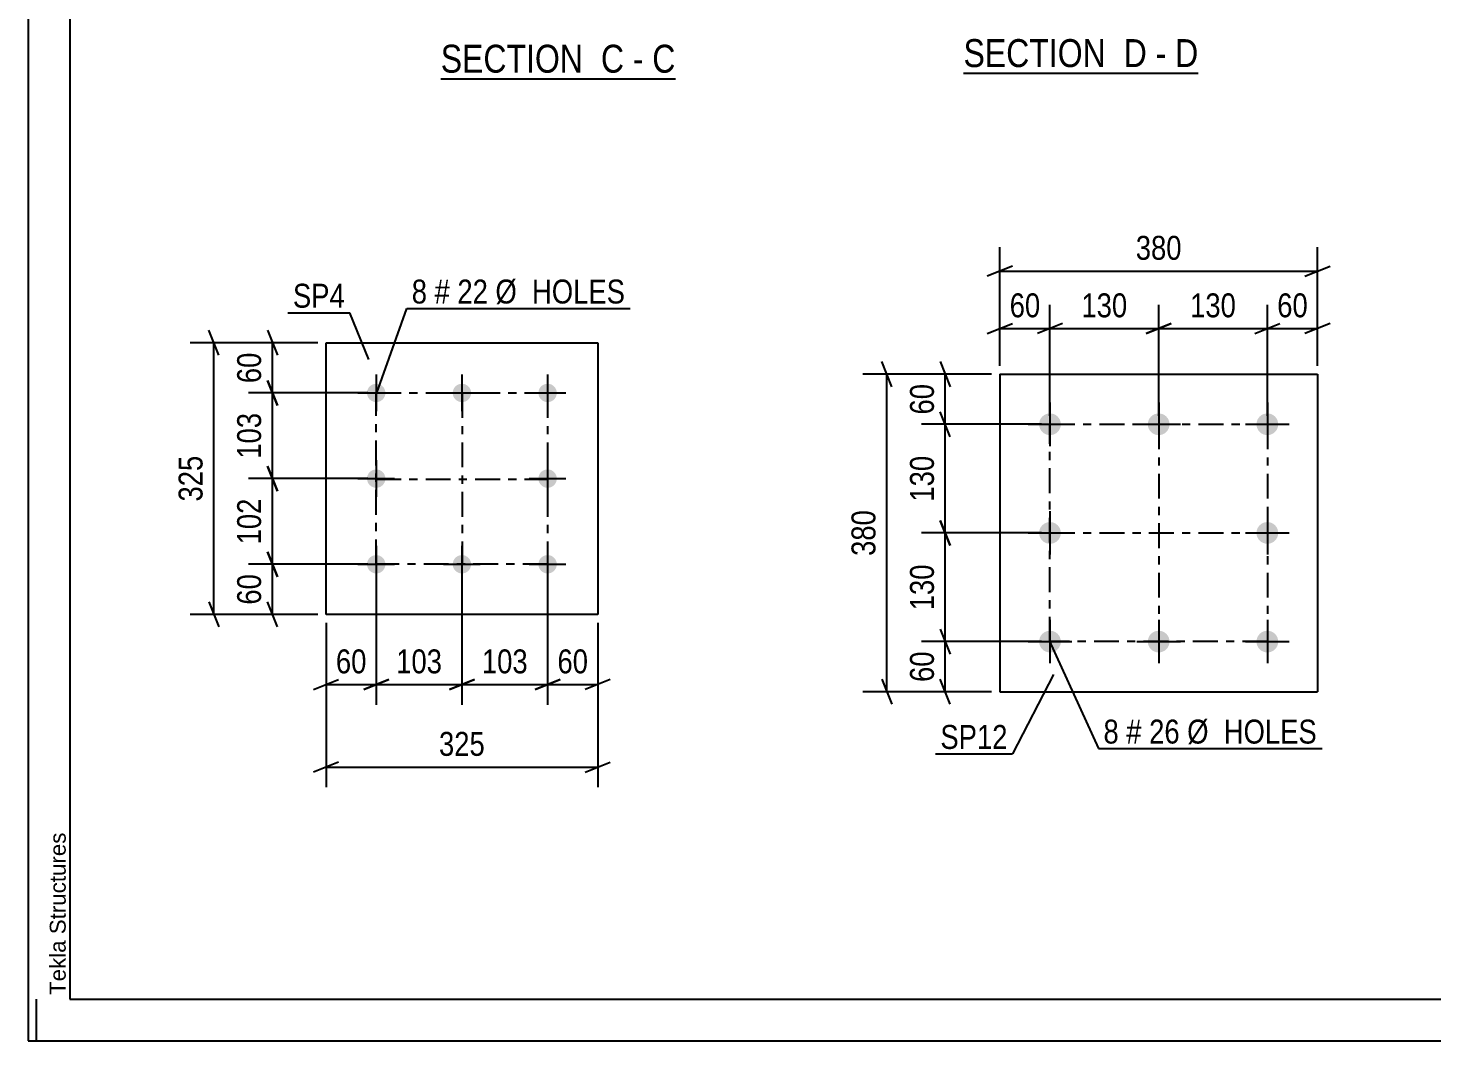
# Model space of a CAD drawing. Header units: millimetres. Extents: x 0 to 841, y 0 to 594.
# Drawn here: x 0 to 167.9, y 0 to 121.2 of the extents above; entities that cross this region are included whole.
import ezdxf

# ---------------------------------------------------------------- set-up
doc = ezdxf.new("R2010")
doc.units = ezdxf.units.MM
doc.linetypes.add('DXK_LINE_DOT3', pattern=[5.9187, 2.979, -0.9799, 0.9799, -0.9799])
doc.styles.add('Arial', font='ARIAL.TTF', dxfattribs={"height": 0.2})
doc.styles.add('Arial Narrow', font='ARIALN.TTF', dxfattribs={"height": 0.2})

# ---------------------------------------------------------------- blocks, each defined once
blk = doc.blocks.new('Unknown-272366259-1135')
at = {"color": 5, "linetype": 'Continuous'}
for p, q in [((0, 594), (0, 0)), ((5, 589), (5, 5)), ((1, 0), (1, 5)), ((5, 5), (836, 5)), ((0, 0), (841, 0))]:
    blk.add_line(p, q, dxfattribs=at)
at = {"color": 174, "linetype": 'Continuous', "style": 'Arial'}
blk.add_text('Tekla Structures', height=1.9102, rotation=90, dxfattribs=at).set_placement((4.5, 5.5))
blk = doc.blocks.new('Unknown-272366259-13 - 1938')
at = {"color": 6, "linetype": 'Continuous'}
blk.add_line((49.36, 115.1), (77.43, 115.1), dxfattribs=at)
at = {"color": 0, "linetype": 'Continuous'}
for points in [[(67.47, 115.85), (67.47, 119.35), (49.36, 119.35), (49.36, 115.85)], [(71.29, 115.85), (71.29, 119.35), (68.52, 119.35), (68.52, 115.85)], [(73.61, 115.85), (73.61, 119.35), (72.34, 119.35), (72.34, 115.85)], [(77.43, 115.85), (77.43, 119.35), (74.66, 119.35), (74.66, 115.85)]]:
    blk.add_wipeout(points, dxfattribs=at)
at = {"color": 7, "linetype": 'Continuous', "style": 'Arial Narrow'}
for s, p in [('SECTION ', (49.36, 115.85)), ('C', (68.52, 115.85)), ('C', (74.66, 115.85)), ('-', (72.34, 115.85))]:
    blk.add_text(s, height=3.34, dxfattribs=at).set_placement(p)
blk = doc.blocks.new('Unknown-272366259-14 - 1767')
at = {"color": 6, "linetype": 'Continuous'}
blk.add_line((111.89, 115.77), (139.96, 115.77), dxfattribs=at)
at = {"color": 0, "linetype": 'Continuous'}
for points in [[(130, 116.52), (130, 120.02), (111.89, 120.02), (111.89, 116.52)], [(133.82, 116.52), (133.82, 120.02), (131.05, 120.02), (131.05, 116.52)], [(136.15, 116.52), (136.15, 120.02), (134.87, 120.02), (134.87, 116.52)], [(139.96, 116.52), (139.96, 120.02), (137.2, 120.02), (137.2, 116.52)]]:
    blk.add_wipeout(points, dxfattribs=at)
at = {"color": 7, "linetype": 'Continuous', "style": 'Arial Narrow'}
for s, p in [('SECTION ', (111.89, 116.52)), ('D', (131.05, 116.52)), ('D', (137.2, 116.52)), ('-', (134.87, 116.52))]:
    blk.add_text(s, height=3.34, dxfattribs=at).set_placement(p)
blk = doc.blocks.new('Part-272366259-2595 - 2589')
at = {"color": 2, "linetype": 'Continuous'}
for p, q in [((35.64, 51.03), (35.64, 83.53)), ((35.64, 83.53), (68.14, 83.53)), ((68.14, 83.53), (68.14, 51.03)), ((68.14, 51.03), (35.64, 51.03))]:
    blk.add_line(p, q, dxfattribs=at)
blk = doc.blocks.new('Bolt-272366259-2628 - 2589')
at = {"linetype": 'Continuous'}
for points in [[(41.64, 78.63, -1), (41.64, 76.43, -1)], [(51.89, 78.63, -1), (51.89, 76.43, -1)], [(62.14, 78.63, -1), (62.14, 76.43, -1)], [(41.64, 68.38, -1), (41.64, 66.18, -1)], [(62.14, 68.38, -1), (62.14, 66.18, -1)], [(41.64, 58.13, -1), (41.64, 55.93, -1)], [(51.89, 58.13, -1), (51.89, 55.93, -1)], [(62.14, 58.13, -1), (62.14, 55.93, -1)]]:
    blk.add_hatch(color=1, dxfattribs=at).paths.add_polyline_path(points)
at = {"color": 1, "linetype": 'Continuous'}
for p, q in [((41.64, 79.73), (41.64, 75.33)), ((51.89, 79.73), (51.89, 75.33)), ((62.14, 79.73), (62.14, 75.33)), ((39.44, 77.53), (43.84, 77.53)), ((49.69, 77.53), (54.09, 77.53)), ((59.94, 77.53), (64.34, 77.53)), ((41.64, 69.48), (41.64, 65.08)), ((62.14, 69.48), (62.14, 65.08)), ((39.44, 67.28), (43.84, 67.28)), ((59.94, 67.28), (64.34, 67.28)), ((41.64, 59.23), (41.64, 54.83)), ((51.89, 59.23), (51.89, 54.83)), ((62.14, 59.23), (62.14, 54.83)), ((39.44, 57.03), (43.84, 57.03)), ((49.69, 57.03), (54.09, 57.03)), ((59.94, 57.03), (64.34, 57.03))]:
    blk.add_line(p, q, dxfattribs=at)
blk = doc.blocks.new('Part-272366259-2329 - 2323')
at = {"color": 2, "linetype": 'Continuous'}
for p, q in [((116.23, 79.78), (116.23, 41.78)), ((116.23, 79.78), (154.23, 79.78)), ((154.23, 79.78), (154.23, 41.78)), ((116.23, 41.78), (154.23, 41.78))]:
    blk.add_line(p, q, dxfattribs=at)
blk = doc.blocks.new('Bolt-272366259-2390 - 2323')
at = {"linetype": 'Continuous'}
for points in [[(122.23, 75.08, -1), (122.23, 72.48, -1)], [(135.23, 75.08, -1), (135.23, 72.48, -1)], [(148.23, 75.08, -1), (148.23, 72.48, -1)], [(122.23, 62.08, -1), (122.23, 59.48, -1)], [(148.23, 62.08, -1), (148.23, 59.48, -1)], [(122.23, 49.08, -1), (122.23, 46.48, -1)], [(135.23, 49.08, -1), (135.23, 46.48, -1)], [(148.23, 49.08, -1), (148.23, 46.48, -1)]]:
    blk.add_hatch(color=1, dxfattribs=at).paths.add_polyline_path(points)
at = {"color": 1, "linetype": 'Continuous'}
for p, q in [((122.23, 76.38), (122.23, 71.18)), ((135.23, 76.38), (135.23, 71.18)), ((148.23, 76.38), (148.23, 71.18)), ((119.63, 73.78), (124.83, 73.78)), ((132.63, 73.78), (137.83, 73.78)), ((145.63, 73.78), (150.83, 73.78)), ((122.23, 63.38), (122.23, 58.18)), ((148.23, 63.38), (148.23, 58.18)), ((119.63, 60.78), (124.83, 60.78)), ((145.63, 60.78), (150.83, 60.78)), ((122.23, 50.38), (122.23, 45.18)), ((135.23, 50.38), (135.23, 45.18)), ((148.23, 50.38), (148.23, 45.18)), ((119.63, 47.78), (124.83, 47.78)), ((132.63, 47.78), (137.83, 47.78)), ((145.63, 47.78), (150.83, 47.78))]:
    blk.add_line(p, q, dxfattribs=at)
blk = doc.blocks.new('Rectangle-272366259-2715 - 2589')
at = {"color": 1, "linetype": 'DXK_LINE_DOT3'}
blk.add_lwpolyline([(41.64, 77.53), (62.14, 77.53), (62.14, 57.03), (41.64, 57.03), (41.64, 77.53)], close=True, dxfattribs=at)
blk = doc.blocks.new('Rectangle-272366259-2477 - 2323')
at = {"color": 1, "linetype": 'DXK_LINE_DOT3'}
blk.add_lwpolyline([(122.23, 73.78), (148.23, 73.78), (148.23, 47.78), (122.23, 47.78), (122.23, 73.78)], close=True, dxfattribs=at)
blk = doc.blocks.new('Line-272366259-2708 - 2589')
at = {"color": 1, "linetype": 'DXK_LINE_DOT3'}
blk.add_line((51.94, 77.53), (51.94, 57.03), dxfattribs=at)
blk = doc.blocks.new('Line-272366259-2470 - 2323')
at = {"color": 1, "linetype": 'DXK_LINE_DOT3'}
blk.add_line((135.23, 73.78), (135.23, 47.78), dxfattribs=at)
blk = doc.blocks.new('Line-272366259-2701 - 2589')
at = {"color": 1, "linetype": 'DXK_LINE_DOT3'}
blk.add_line((41.64, 67.23), (62.14, 67.23), dxfattribs=at)
blk = doc.blocks.new('Line-272366259-2463 - 2323')
at = {"color": 1, "linetype": 'DXK_LINE_DOT3'}
blk.add_line((122.23, 60.78), (148.23, 60.78), dxfattribs=at)
blk = doc.blocks.new('StraightDimension-272366259-2634 - 2589')
at = {"color": 7, "linetype": 'Continuous'}
for p, q in [((28.62, 58.53), (29.82, 55.53)), ((40.64, 57.03), (26.37, 57.03)), ((29.22, 51.03), (29.22, 57.03)), ((29.82, 49.53), (28.62, 52.53)), ((34.64, 51.03), (26.37, 51.03))]:
    blk.add_line(p, q, dxfattribs=at)
at = {"color": 0}
blk.add_wipeout([(28.47, 56.46), (24.27, 56.46), (24.27, 51.6), (28.47, 51.6)], dxfattribs=at)
at = {"color": 3, "style": 'Arial Narrow'}
blk.add_text('60', height=2.863, rotation=90.0002, dxfattribs=at).set_placement((27.87, 52.2))
blk = doc.blocks.new('StraightDimension-272366259-2666 - 2589')
at = {"color": 7, "linetype": 'Continuous'}
for p, q in [((41.64, 56.03), (41.64, 40.23)), ((35.64, 50.03), (35.64, 40.23)), ((34.14, 42.03), (37.14, 43.23)), ((35.64, 42.63), (41.64, 42.63)), ((43.14, 43.23), (40.14, 42.03))]:
    blk.add_line(p, q, dxfattribs=at)
at = {"color": 0}
blk.add_wipeout([(41.07, 43.38), (41.07, 47.58), (36.22, 47.58), (36.22, 43.38)], dxfattribs=at)
at = {"color": 3, "style": 'Arial Narrow'}
blk.add_text('60', height=2.863, dxfattribs=at).set_placement((36.82, 43.98))
blk = doc.blocks.new('StraightDimension-272366259-2655 - 2589')
at = {"color": 7, "linetype": 'Continuous'}
for p, q in [((35.64, 50.03), (35.64, 30.36)), ((68.14, 50.03), (68.14, 30.36)), ((37.14, 33.36), (34.14, 32.16)), ((35.64, 32.76), (68.14, 32.76)), ((66.64, 32.16), (69.64, 33.36))]:
    blk.add_line(p, q, dxfattribs=at)
at = {"color": 0}
blk.add_wipeout([(55.24, 33.51), (55.24, 37.71), (48.55, 37.71), (48.55, 33.51)], dxfattribs=at)
at = {"color": 3, "style": 'Arial Narrow'}
blk.add_text('325', height=2.863, dxfattribs=at).set_placement((49.15, 34.11))
blk = doc.blocks.new('StraightDimension-272366259-2644 - 2589')
at = {"color": 7, "linetype": 'Continuous'}
for p, q in [((28.62, 85.03), (29.82, 82.03)), ((34.64, 83.53), (26.37, 83.53)), ((29.22, 77.53), (29.22, 83.53)), ((29.82, 76.03), (28.62, 79.03)), ((40.64, 77.53), (26.37, 77.53))]:
    blk.add_line(p, q, dxfattribs=at)
at = {"color": 0}
blk.add_wipeout([(28.47, 82.96), (24.27, 82.96), (24.27, 78.1), (28.47, 78.1)], dxfattribs=at)
at = {"color": 3, "style": 'Arial Narrow'}
blk.add_text('60', height=2.863, rotation=90.0002, dxfattribs=at).set_placement((27.87, 78.7))
blk = doc.blocks.new('StraightDimension-272366259-2676 - 2589')
at = {"color": 7, "linetype": 'Continuous'}
for p, q in [((62.14, 56.03), (62.14, 40.23)), ((68.14, 50.03), (68.14, 40.23)), ((60.64, 42.03), (63.64, 43.23)), ((62.14, 42.63), (68.14, 42.63)), ((69.64, 43.23), (66.64, 42.03))]:
    blk.add_line(p, q, dxfattribs=at)
at = {"color": 0}
blk.add_wipeout([(67.57, 43.38), (67.57, 47.58), (62.72, 47.58), (62.72, 43.38)], dxfattribs=at)
at = {"color": 3, "style": 'Arial Narrow'}
blk.add_text('60', height=2.863, dxfattribs=at).set_placement((63.32, 43.98))
blk = doc.blocks.new('StraightDimension-272366259-2691 - 2589')
at = {"color": 7, "linetype": 'Continuous'}
for p, q in [((22.82, 82.03), (21.62, 85.03)), ((34.64, 83.53), (19.37, 83.53)), ((22.22, 51.03), (22.22, 83.53)), ((21.62, 52.53), (22.82, 49.53)), ((34.64, 51.03), (19.37, 51.03))]:
    blk.add_line(p, q, dxfattribs=at)
at = {"color": 0}
blk.add_wipeout([(21.47, 70.62), (17.27, 70.62), (17.27, 63.94), (21.47, 63.94)], dxfattribs=at)
at = {"color": 3, "style": 'Arial Narrow'}
blk.add_text('325', height=2.863, rotation=90.0002, dxfattribs=at).set_placement((20.87, 64.54))
blk = doc.blocks.new('StraightDimension-272366259-9376 - 2589')
at = {"color": 7, "linetype": 'Continuous'}
for p, q in [((40.64, 67.28), (26.37, 67.28)), ((28.62, 68.78), (29.82, 65.78)), ((29.22, 57.03), (29.22, 67.28)), ((29.82, 55.53), (28.62, 58.53)), ((40.64, 57.03), (26.37, 57.03))]:
    blk.add_line(p, q, dxfattribs=at)
at = {"color": 0}
blk.add_wipeout([(28.47, 65.5), (24.27, 65.5), (24.27, 58.81), (28.47, 58.81)], dxfattribs=at)
at = {"color": 3, "style": 'Arial Narrow'}
blk.add_text('102', height=2.863, rotation=90.0002, dxfattribs=at).set_placement((27.87, 59.41))
blk = doc.blocks.new('StraightDimension-272366259-9378 - 2589')
at = {"color": 7, "linetype": 'Continuous'}
for p, q in [((28.62, 79.03), (29.82, 76.03)), ((40.64, 77.53), (26.37, 77.53)), ((29.22, 67.28), (29.22, 77.53)), ((40.64, 67.28), (26.37, 67.28)), ((29.82, 65.78), (28.62, 68.78))]:
    blk.add_line(p, q, dxfattribs=at)
at = {"color": 0}
blk.add_wipeout([(28.47, 75.75), (24.27, 75.75), (24.27, 69.06), (28.47, 69.06)], dxfattribs=at)
at = {"color": 3, "style": 'Arial Narrow'}
blk.add_text('103', height=2.863, rotation=90.0002, dxfattribs=at).set_placement((27.87, 69.66))
blk = doc.blocks.new('StraightDimension-272366259-9398 - 2589')
at = {"color": 7, "linetype": 'Continuous'}
for p, q in [((41.64, 56.03), (41.64, 40.23)), ((51.89, 56.03), (51.89, 40.23)), ((40.14, 42.03), (43.14, 43.23)), ((41.64, 42.63), (51.89, 42.63)), ((53.39, 43.23), (50.39, 42.03))]:
    blk.add_line(p, q, dxfattribs=at)
at = {"color": 0}
blk.add_wipeout([(50.11, 43.38), (50.11, 47.58), (43.43, 47.58), (43.43, 43.38)], dxfattribs=at)
at = {"color": 3, "style": 'Arial Narrow'}
blk.add_text('103', height=2.863, dxfattribs=at).set_placement((44.03, 43.98))
blk = doc.blocks.new('StraightDimension-272366259-9400 - 2589')
at = {"color": 7, "linetype": 'Continuous'}
for p, q in [((51.89, 56.03), (51.89, 40.23)), ((62.14, 56.03), (62.14, 40.23)), ((50.39, 42.03), (53.39, 43.23)), ((51.89, 42.63), (62.14, 42.63)), ((63.64, 43.23), (60.64, 42.03))]:
    blk.add_line(p, q, dxfattribs=at)
at = {"color": 0}
blk.add_wipeout([(60.36, 43.38), (60.36, 47.58), (53.68, 47.58), (53.68, 43.38)], dxfattribs=at)
at = {"color": 3, "style": 'Arial Narrow'}
blk.add_text('103', height=2.863, dxfattribs=at).set_placement((54.28, 43.98))
blk = doc.blocks.new('StraightDimension-272366259-9318 - 2323')
at = {"color": 7, "linetype": 'Continuous'}
for p, q in [((110.3, 59.28), (109.1, 62.28)), ((121.23, 60.78), (106.85, 60.78)), ((109.7, 47.78), (109.7, 60.78)), ((109.1, 49.28), (110.3, 46.28)), ((121.23, 47.78), (106.85, 47.78))]:
    blk.add_line(p, q, dxfattribs=at)
at = {"color": 0}
blk.add_wipeout([(108.95, 57.62), (104.75, 57.62), (104.75, 50.93), (108.95, 50.93)], dxfattribs=at)
at = {"color": 3, "style": 'Arial Narrow'}
blk.add_text('130', height=2.863, rotation=90.0002, dxfattribs=at).set_placement((108.35, 51.53))
blk = doc.blocks.new('StraightDimension-272366259-9298 - 2323')
at = {"color": 7, "linetype": 'Continuous'}
for p, q in [((135.23, 74.78), (135.23, 88.08)), ((148.23, 74.78), (148.23, 88.08)), ((136.73, 85.83), (133.73, 84.63)), ((146.73, 84.63), (149.73, 85.83)), ((135.23, 85.23), (148.23, 85.23))]:
    blk.add_line(p, q, dxfattribs=at)
at = {"color": 0}
blk.add_wipeout([(145.08, 85.98), (145.08, 90.18), (138.39, 90.18), (138.39, 85.98)], dxfattribs=at)
at = {"color": 3, "style": 'Arial Narrow'}
blk.add_text('130', height=2.863, dxfattribs=at).set_placement((138.99, 86.58))
blk = doc.blocks.new('StraightDimension-272366259-2413 - 2323')
at = {"color": 7, "linetype": 'Continuous'}
for p, q in [((116.23, 80.78), (116.23, 88.08)), ((122.23, 74.78), (122.23, 88.08)), ((114.73, 84.63), (117.73, 85.83)), ((123.73, 85.83), (120.73, 84.63)), ((116.23, 85.23), (122.23, 85.23))]:
    blk.add_line(p, q, dxfattribs=at)
at = {"color": 0}
blk.add_wipeout([(121.66, 85.98), (121.66, 90.18), (116.81, 90.18), (116.81, 85.98)], dxfattribs=at)
at = {"color": 3, "style": 'Arial Narrow'}
blk.add_text('60', height=2.863, dxfattribs=at).set_placement((117.41, 86.58))
blk = doc.blocks.new('StraightDimension-272366259-2453 - 2323')
at = {"color": 7, "linetype": 'Continuous'}
for p, q in [((109.1, 49.28), (110.3, 46.28)), ((121.23, 47.78), (106.85, 47.78)), ((109.7, 41.78), (109.7, 47.78)), ((110.3, 40.28), (109.1, 43.28)), ((115.23, 41.78), (106.85, 41.78))]:
    blk.add_line(p, q, dxfattribs=at)
at = {"color": 0}
blk.add_wipeout([(108.95, 47.2), (104.75, 47.2), (104.75, 42.35), (108.95, 42.35)], dxfattribs=at)
at = {"color": 3, "style": 'Arial Narrow'}
blk.add_text('60', height=2.863, rotation=90.0002, dxfattribs=at).set_placement((108.35, 42.95))
blk = doc.blocks.new('StraightDimension-272366259-2392 - 2323')
at = {"color": 7, "linetype": 'Continuous'}
for p, q in [((116.23, 80.78), (116.23, 94.96)), ((154.23, 80.78), (154.23, 94.96)), ((117.73, 92.71), (114.73, 91.51)), ((152.73, 91.51), (155.73, 92.71)), ((116.23, 92.11), (154.23, 92.11))]:
    blk.add_line(p, q, dxfattribs=at)
at = {"color": 0}
blk.add_wipeout([(138.58, 92.86), (138.58, 97.06), (131.89, 97.06), (131.89, 92.86)], dxfattribs=at)
at = {"color": 3, "style": 'Arial Narrow'}
blk.add_text('380', height=2.863, dxfattribs=at).set_placement((132.49, 93.46))
blk = doc.blocks.new('StraightDimension-272366259-2403 - 2323')
at = {"color": 7, "linetype": 'Continuous'}
for p, q in [((148.23, 74.78), (148.23, 88.08)), ((154.23, 80.78), (154.23, 88.08)), ((146.73, 84.63), (149.73, 85.83)), ((155.73, 85.83), (152.73, 84.63)), ((148.23, 85.23), (154.23, 85.23))]:
    blk.add_line(p, q, dxfattribs=at)
at = {"color": 0}
blk.add_wipeout([(153.66, 85.98), (153.66, 90.18), (148.81, 90.18), (148.81, 85.98)], dxfattribs=at)
at = {"color": 3, "style": 'Arial Narrow'}
blk.add_text('60', height=2.863, dxfattribs=at).set_placement((149.41, 86.58))
blk = doc.blocks.new('StraightDimension-272366259-2428 - 2323')
at = {"color": 7, "linetype": 'Continuous'}
for p, q in [((103.3, 78.28), (102.1, 81.28)), ((115.23, 79.78), (99.85, 79.78)), ((102.7, 41.78), (102.7, 79.78)), ((102.1, 43.28), (103.3, 40.28)), ((115.23, 41.78), (99.85, 41.78))]:
    blk.add_line(p, q, dxfattribs=at)
at = {"color": 0}
blk.add_wipeout([(101.95, 64.12), (97.75, 64.12), (97.75, 57.43), (101.95, 57.43)], dxfattribs=at)
at = {"color": 3, "style": 'Arial Narrow'}
blk.add_text('380', height=2.863, rotation=90.0002, dxfattribs=at).set_placement((101.35, 58.03))
blk = doc.blocks.new('StraightDimension-272366259-2443 - 2323')
at = {"color": 7, "linetype": 'Continuous'}
for p, q in [((109.1, 81.28), (110.3, 78.28)), ((115.23, 79.78), (106.85, 79.78)), ((109.7, 73.78), (109.7, 79.78)), ((110.3, 72.28), (109.1, 75.28)), ((121.23, 73.78), (106.85, 73.78))]:
    blk.add_line(p, q, dxfattribs=at)
at = {"color": 0}
blk.add_wipeout([(108.95, 79.2), (104.75, 79.2), (104.75, 74.35), (108.95, 74.35)], dxfattribs=at)
at = {"color": 3, "style": 'Arial Narrow'}
blk.add_text('60', height=2.863, rotation=90.0002, dxfattribs=at).set_placement((108.35, 74.95))
blk = doc.blocks.new('StraightDimension-272366259-9296 - 2323')
at = {"color": 7, "linetype": 'Continuous'}
for p, q in [((122.23, 74.78), (122.23, 88.08)), ((135.23, 74.78), (135.23, 88.08)), ((123.73, 85.83), (120.73, 84.63)), ((133.73, 84.63), (136.73, 85.83)), ((122.23, 85.23), (135.23, 85.23))]:
    blk.add_line(p, q, dxfattribs=at)
at = {"color": 0}
blk.add_wipeout([(132.08, 85.98), (132.08, 90.18), (125.39, 90.18), (125.39, 85.98)], dxfattribs=at)
at = {"color": 3, "style": 'Arial Narrow'}
blk.add_text('130', height=2.863, dxfattribs=at).set_placement((125.99, 86.58))
blk = doc.blocks.new('StraightDimension-272366259-9320 - 2323')
at = {"color": 7, "linetype": 'Continuous'}
for p, q in [((110.3, 72.28), (109.1, 75.28)), ((121.23, 73.78), (106.85, 73.78)), ((109.7, 60.78), (109.7, 73.78)), ((109.1, 62.28), (110.3, 59.28)), ((121.23, 60.78), (106.85, 60.78))]:
    blk.add_line(p, q, dxfattribs=at)
at = {"color": 0}
blk.add_wipeout([(108.95, 70.62), (104.75, 70.62), (104.75, 63.93), (108.95, 63.93)], dxfattribs=at)
at = {"color": 3, "style": 'Arial Narrow'}
blk.add_text('130', height=2.863, rotation=90.0002, dxfattribs=at).set_placement((108.35, 64.53))
blk = doc.blocks.new('Mark-272366259-2591 - 2589')
at = {"color": 0}
blk.add_wipeout([(37.9, 87.73), (37.9, 90.73), (31.68, 90.73), (31.68, 87.73)], dxfattribs=at)
blk.add_wipeout([(37.9, 87.73), (37.9, 90.73), (31.68, 90.73), (31.68, 87.73)], dxfattribs=at)
at = {"color": 30, "linetype": 'Continuous'}
for p in [(31.08, 87.13), (40.75, 81.54)]:
    blk.add_line(p, (38.5, 87.13), dxfattribs=at)
at = {"color": 3, "style": 'Arial Narrow'}
blk.add_text('SP4', height=2.863, dxfattribs=at).set_placement((31.68, 87.73))
blk = doc.blocks.new('Mark-272366259-2624 - 2589')
at = {"color": 0}
for points in [[(47.72, 88.23), (47.72, 91.23), (45.89, 91.23), (45.89, 88.23)], [(50.45, 88.23), (50.45, 91.23), (48.62, 91.23), (48.62, 88.23)], [(55, 88.23), (55, 91.23), (51.35, 91.23), (51.35, 88.23)], [(71.43, 88.23), (71.43, 91.23), (55.9, 91.23), (55.9, 88.23)]]:
    blk.add_wipeout(points, dxfattribs=at)
for points in [[(47.72, 88.23), (47.72, 91.23), (45.89, 91.23), (45.89, 88.23)], [(50.45, 88.23), (50.45, 91.23), (48.62, 91.23), (48.62, 88.23)], [(55, 88.23), (55, 91.23), (51.35, 91.23), (51.35, 88.23)], [(71.43, 88.23), (71.43, 91.23), (55.9, 91.23), (55.9, 88.23)]]:
    blk.add_wipeout(points, dxfattribs=at)
at = {"color": 7, "linetype": 'Continuous'}
for p, q in [((41.7, 77.55), (45.29, 87.63)), ((45.29, 87.63), (72.03, 87.63))]:
    blk.add_line(p, q, dxfattribs=at)
at = {"color": 3, "style": 'Arial Narrow'}
for s, height, p in [('8', 2.86, (45.89, 88.23)), ('#', 2.86, (48.62, 88.23)), ('22', 2.863, (51.35, 88.23)), ('Ø  HOLES', 2.863, (55.9, 88.23))]:
    blk.add_text(s, height=height, dxfattribs=at).set_placement(p)
blk = doc.blocks.new('Mark-272366259-2325 - 2323')
at = {"color": 0}
blk.add_wipeout([(117.16, 34.94), (117.16, 37.94), (109.12, 37.94), (109.12, 34.94)], dxfattribs=at)
blk.add_wipeout([(117.16, 34.94), (117.16, 37.94), (109.12, 37.94), (109.12, 34.94)], dxfattribs=at)
at = {"color": 30, "linetype": 'Continuous'}
for p in [(122.64, 43.86), (108.52, 34.34)]:
    blk.add_line(p, (117.76, 34.34), dxfattribs=at)
at = {"color": 3, "style": 'Arial Narrow'}
blk.add_text('SP12', height=2.863, dxfattribs=at).set_placement((109.12, 34.94))
blk = doc.blocks.new('Mark-272366259-2386 - 2323')
at = {"color": 0}
for points in [[(130.46, 35.58), (130.46, 38.58), (128.63, 38.58), (128.63, 35.58)], [(133.19, 35.58), (133.19, 38.58), (131.36, 38.58), (131.36, 35.58)], [(137.74, 35.58), (137.74, 38.58), (134.09, 38.58), (134.09, 35.58)], [(154.17, 35.58), (154.17, 38.58), (138.64, 38.58), (138.64, 35.58)]]:
    blk.add_wipeout(points, dxfattribs=at)
for points in [[(130.46, 35.58), (130.46, 38.58), (128.63, 38.58), (128.63, 35.58)], [(133.19, 35.58), (133.19, 38.58), (131.36, 38.58), (131.36, 35.58)], [(137.74, 35.58), (137.74, 38.58), (134.09, 38.58), (134.09, 35.58)], [(154.17, 35.58), (154.17, 38.58), (138.64, 38.58), (138.64, 35.58)]]:
    blk.add_wipeout(points, dxfattribs=at)
at = {"color": 7, "linetype": 'Continuous'}
for p, q in [((122.15, 47.93), (128.03, 34.98)), ((128.03, 34.98), (154.77, 34.98))]:
    blk.add_line(p, q, dxfattribs=at)
at = {"color": 3, "style": 'Arial Narrow'}
for s, height, p in [('8', 2.86, (128.63, 35.58)), ('#', 2.86, (131.36, 35.58)), ('26', 2.863, (134.09, 35.58)), ('Ø  HOLES', 2.863, (138.64, 35.58))]:
    blk.add_text(s, height=height, dxfattribs=at).set_placement(p)

msp = doc.modelspace()

# ---------------------------------------------------------------- block references
for name in ['Unknown-272366259-1135', 'Part-272366259-2595 - 2589', 'Bolt-272366259-2628 - 2589', 'Part-272366259-2329 - 2323', 'Rectangle-272366259-2715 - 2589', 'Line-272366259-2708 - 2589', 'Bolt-272366259-2390 - 2323', 'Rectangle-272366259-2477 - 2323', 'Line-272366259-2470 - 2323', 'Line-272366259-2701 - 2589', 'Line-272366259-2463 - 2323']:
    msp.add_blockref(name, (0, 0))

# ---------------------------------------------------------------- next in the draw order: block references
for name in ['Unknown-272366259-13 - 1938', 'Unknown-272366259-14 - 1767', 'Mark-272366259-2624 - 2589', 'StraightDimension-272366259-2413 - 2323', 'StraightDimension-272366259-9298 - 2323', 'StraightDimension-272366259-2644 - 2589', 'StraightDimension-272366259-9318 - 2323', 'StraightDimension-272366259-2634 - 2589']:
    msp.add_blockref(name, (0, 0))

# ---------------------------------------------------------------- next in the draw order: block references
for name in ['StraightDimension-272366259-2392 - 2323', 'StraightDimension-272366259-2666 - 2589', 'StraightDimension-272366259-2453 - 2323']:
    msp.add_blockref(name, (0, 0))

# ---------------------------------------------------------------- next in the draw order: block references
for name in ['StraightDimension-272366259-2403 - 2323', 'StraightDimension-272366259-2428 - 2323', 'StraightDimension-272366259-2655 - 2589']:
    msp.add_blockref(name, (0, 0))

# ---------------------------------------------------------------- next in the draw order: block references
for name in ['StraightDimension-272366259-2691 - 2589', 'StraightDimension-272366259-2443 - 2323', 'StraightDimension-272366259-2676 - 2589', 'Mark-272366259-2325 - 2323']:
    msp.add_blockref(name, (0, 0))

# ---------------------------------------------------------------- next in the draw order: block references
for name in ['Mark-272366259-2591 - 2589', 'StraightDimension-272366259-9296 - 2323', 'StraightDimension-272366259-9376 - 2589', 'Mark-272366259-2386 - 2323']:
    msp.add_blockref(name, (0, 0))

# ---------------------------------------------------------------- next in the draw order: block references
for name in ['StraightDimension-272366259-9378 - 2589', 'StraightDimension-272366259-9320 - 2323', 'StraightDimension-272366259-9398 - 2589']:
    msp.add_blockref(name, (0, 0))

# ---------------------------------------------------------------- next in the draw order: block references
msp.add_blockref('StraightDimension-272366259-9400 - 2589', (0, 0))

doc.saveas('drawing.dxf')
